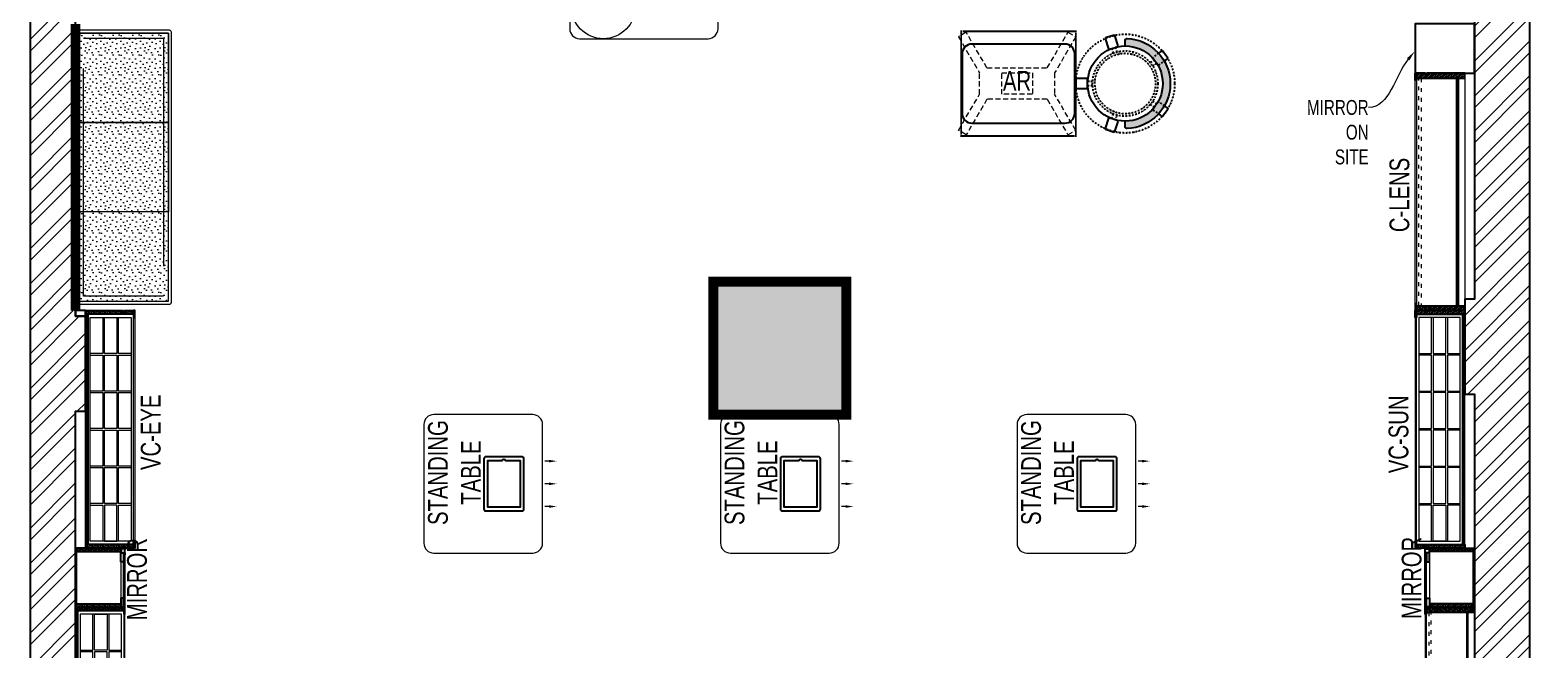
# Model space of a CAD drawing. Header units: feet. Extents: x 6593915 to 6601502, y -5290425 to -5274384.
# Drawn here: x 6593915 to 6601502, y -5282750 to -5279616 of the extents above; entities that cross this region are included whole.
import ezdxf
from ezdxf import colors
from ezdxf.entities.mleader import LeaderData, LeaderLine
from ezdxf.math import Vec2, Vec3

# ---------------------------------------------------------------- set-up
doc = ezdxf.new("R2010")
doc.units = ezdxf.units.FT
doc.header["$LTSCALE"] = 33
doc.header["$MEASUREMENT"] = 0
for name, pattern in [('ACAD_ISO03W100', [30, 12, -18]), ('DASHDOT2', [0.5, 0.25, -0.125, 0, -0.125]), ('DOT', [0.25, 0, -0.25]), ('HIDDEN2', [4.7624999999999975, 3.174999999999998, -1.587499999999999])]:
    doc.linetypes.add(name, pattern=pattern)
for name, color, linetype, lineweight in [('A-COL', 243, 'Continuous', 9), ('column hatch', 5, 'Continuous', 0), ('HATCH', 9, 'Continuous', 9), ('LENS-DIM', 252, 'Continuous', 5), ('LENS-HATCH', 251, 'Continuous', 5), ('LENS-PARTITION', 21, 'Continuous', 25), ('LENS-TEXT', 31, 'Continuous', 5), ('LENS_TEXT', 31, 'Continuous', 5), ('LK-FF&E FLOOR', 1, 'Continuous', 9), ('LK-FF&E WALL', 1, 'Continuous', 9), ('LK-MIRROR', 133, 'Continuous', 13), ('LN-ELEVATION-1', 81, 'Continuous', 25), ('LN-ELEVATION-2', 103, 'Continuous', 20), ('LN-ELEVATION-3', 125, 'Continuous', 18), ('LN-ELEVATION-4', 145, 'Continuous', 13), ('LN-ELEVATION-5', 167, 'Continuous', 5), ('LN-HATCH', 251, 'Continuous', 0), ('PLANO-TXT', 252, 'Continuous', 5)]:
    doc.layers.add(name, color=color, linetype=linetype, lineweight=lineweight)
doc.layers.add('A-WALL', color=1, linetype='Continuous')
doc.styles.add('LK TXT', font='GILC____.TTF', dxfattribs={"height": 100})
doc.styles.get("Standard").update_dxf_attribs({"font": 'GILC____.TTF'})
pattern_1 = [(45, (7858054.083674966, 3504049.203216764), (-4.490128060534575, 4.490128060534575), [])]

# ---------------------------------------------------------------- blocks, each defined once
blk = doc.blocks.new('VC HD 1200')
at = {"layer": 'LN-HATCH', "ltscale": 0.5}
h = blk.add_hatch(dxfattribs=at)
h.set_pattern_fill('ANSI31', color=256, scale=2)
h.set_pattern_definition([(45, (3760859.752907088, 1795248.935917533), (-4.490128060534575, 4.490128060534575), [])])
h.paths.add_polyline_path([(-1200, 250), (-1200, 60), (-1194, 60), (-1194, 50), (-1200, 50), (-1200, 6), (-1182, 6), (-1182, 250)])
h = blk.add_hatch(dxfattribs=at)
h.set_pattern_fill('ANSI31', color=256, scale=2)
h.set_pattern_definition(pattern_1)
h.paths.add_polyline_path([(0, 250), (0, 60), (-6, 60), (-6, 50), (0, 50), (0, 6), (-18, 6), (-18, 250)])
h = blk.add_hatch(dxfattribs=at)
h.set_pattern_fill('ANSI31', color=256, scale=2)
h.set_pattern_definition([(45, (7858047.083674965, 3504049.203216764), (-4.490128060534575, 4.490128060534575), [])])
h.paths.add_polyline_path([(-1165, 6), (-1165, 0), (-1200, 0), (-1200, 6)])
h = blk.add_hatch(dxfattribs=at)
h.set_pattern_fill('ANSI31', color=256, scale=2)
h.set_pattern_definition(pattern_1)
h.paths.add_polyline_path([(-28, 6), (-28, 0), (0, 0), (0, 6)])
at = {"layer": 'LN-ELEVATION-1', "ltscale": 0.5}
for points in [[(-1200, 250), (-1200, 60), (-1194, 60), (-1194, 50), (-1200, 50), (-1200, 6), (-1182, 6), (-1182, 250)], [(-18, 238), (-1182, 238), (-1182, 244), (-18, 244)], [(0, 250), (0, 60), (-6, 60), (-6, 50), (0, 50), (0, 6), (-18, 6), (-18, 250)], [(-1165, 6), (-1165, 0), (-1200, 0), (-1200, 6)], [(-35, 6), (-35, 0), (0, 0), (0, 6)]]:
    blk.add_lwpolyline(points, close=True, dxfattribs=at)
at = {"layer": 'LN-ELEVATION-3', "ltscale": 0.5}
for p, q in [((-1182, 250), (-18, 250)), ((-1165, 6), (-35, 6)), ((-35, 0), (-1165, 0))]:
    blk.add_line(p, q, dxfattribs=at)
for points in [[(-1165.000000000465, 226), (-35, 226), (-35, 18), (-1165.000000000465, 18)], [(-1165.000000000465, 226), (-983.3333333334886, 226), (-983.3333333334886, 162), (-1165.000000000465, 162)], [(-1165.000000000465, 90), (-983.3333333334886, 90), (-983.3333333334886, 154), (-1165.000000000465, 154)], [(-975.3333333334886, 226), (-793.6666666665112, 226), (-793.6666666665112, 162), (-975.3333333334886, 162)], [(-975.3333333334886, 154), (-793.6666666665112, 154), (-793.6666666665112, 90), (-975.3333333334886, 90)], [(-785.6666666665112, 226), (-603.9999999995342, 226), (-603.9999999995342, 162), (-785.6666666665112, 162)], [(-785.6666666665112, 154), (-603.9999999995342, 154), (-603.9999999995342, 90), (-785.6666666665112, 90)], [(-595.9999999995342, 226), (-414.3333333325572, 226), (-414.3333333325572, 162), (-595.9999999995342, 162)], [(-595.9999999995342, 154), (-414.3333333325572, 154), (-414.3333333325572, 90), (-595.9999999995342, 90)], [(-406.3333333325572, 226), (-224.6666666655801, 226), (-224.6666666655801, 162), (-406.3333333325572, 162)], [(-406.3333333325572, 154), (-224.6666666655801, 154), (-224.6666666655801, 90), (-406.3333333325572, 90)], [(-216.6666666655801, 226), (-34.99999999860302, 226), (-34.99999999860302, 162), (-216.6666666655801, 162)], [(-216.6666666655801, 154), (-34.99999999860302, 154), (-34.99999999860302, 90), (-216.6666666655801, 90)], [(-1165.000000000465, 82), (-983.3333333334886, 82), (-983.3333333334886, 18), (-1165.000000000465, 18)], [(-975.3333333334886, 82), (-793.6666666665112, 82), (-793.6666666665112, 18), (-975.3333333334886, 18)], [(-785.6666666665112, 82), (-603.9999999995342, 82), (-603.9999999995342, 18), (-785.6666666665112, 18)], [(-595.9999999995342, 82), (-414.3333333325572, 82), (-414.3333333325572, 18), (-595.9999999995342, 18)], [(-406.3333333325572, 82), (-224.6666666655801, 82), (-224.6666666655801, 18), (-406.3333333325572, 18)], [(-216.6666666655801, 82), (-34.99999999860302, 82), (-34.99999999860302, 18), (-216.6666666655801, 18)]]:
    blk.add_lwpolyline(points, close=True, dxfattribs=at)
blk = doc.blocks.new('MIRROR')
at = {"layer": 'LN-HATCH', "ltscale": 0.5}
h = blk.add_hatch(dxfattribs=at)
h.set_pattern_fill('ANSI31', color=256, scale=2)
h.set_pattern_definition([(45, (4060433.741624544, 1708720.786904081), (-4.490128060534575, 4.490128060534575), [])])
h.paths.add_polyline_path([(212.944788963403, 101.3407590774622), (230.944788963403, 101.3407590774622), (230.944788963403, -127.6592409225377), (212.944788963403, -127.6592409225377)])
h.paths.add_polyline_path([(230.944788963403, 95.34075907746227), (494.9447889634027, 95.34075907746227), (494.9447889634027, 101.3407590774622), (230.944788963403, 101.3407590774622)])
h.paths.add_polyline_path([(512.9447889634027, 101.3407590774622), (494.9447889634027, 101.3407590774622), (494.9447889634027, -127.6592409225377), (512.9447889634027, -127.6592409225377)])
at = {"layer": 'Defpoints'}
blk.add_lwpolyline([(512.9447889634027, 101.3407590774622), (212.944788963403, 101.3407590774622), (212.944788963403, -148.6592409225377), (512.9447889634027, -148.6592409225377)], close=True, dxfattribs=at)
at = {"layer": 'LN-ELEVATION-1'}
for points in [[(212.944788963403, 101.3407590774622), (230.944788963403, 101.3407590774622), (230.944788963403, -127.6592409225377), (212.944788963403, -127.6592409225377)], [(230.944788963403, 95.34075907746227), (494.9447889634027, 95.34075907746227), (494.9447889634027, 101.3407590774622), (230.944788963403, 101.3407590774622)], [(512.9447889634027, 101.3407590774622), (494.9447889634027, 101.3407590774622), (494.9447889634027, -127.6592409225377), (512.9447889634027, -127.6592409225377)], [(259.944788963403, -141.6592409225377), (259.944788963403, -127.6592409225377), (214.944788963403, -127.6592409225377), (214.944788963403, -148.6592409225377), (223.944788963403, -148.6592409225377), (223.944788963403, -147.1592409225377), (216.444788963403, -147.1592409225377), (216.444788963403, -141.6592409225377)], [(442.944788963403, -141.6592409225377), (442.944788963403, -127.6592409225377), (487.9447889634028, -127.6592409225377), (487.9447889634028, -148.6592409225377), (478.9447889634026, -148.6592409225377), (478.9447889634026, -147.1592409225377), (486.4447889634027, -147.1592409225377), (486.4447889634027, -141.6592409225377)], [(504.944788963403, -148.6592409225377), (504.944788963403, -147.1592409225377), (509.444788963403, -147.1592409225377), (509.444788963403, -129.1592409225377), (487.9447889634028, -129.1592409225377), (487.9447889634028, -127.6592409225377), (510.9447889634028, -127.6592409225377), (510.9447889634028, -148.6592409225377)]]:
    blk.add_lwpolyline(points, close=True, dxfattribs=at)
at = {"layer": 'LN-ELEVATION-2', "color": 4, "lineweight": 0}
blk.add_lwpolyline([(216.444788963403, -141.6592409225377), (486.4447889634027, -141.6592409225377), (486.4447889634027, -147.1592409225377), (216.444788963403, -147.1592409225377)], close=True, dxfattribs=at)
at = {"layer": 'LN-ELEVATION-2'}
blk.add_lwpolyline([(259.944788963403, -141.6592409225377), (442.944788963403, -141.6592409225377), (442.944788963403, -127.6592409225377), (259.944788963403, -127.6592409225377)], close=True, dxfattribs=at)
at = {"layer": 'LN-ELEVATION-4', "ltscale": 0.5}
blk.add_line((478.9447889634026, -148.6592409225377), (223.944788963403, -148.6592409225377), dxfattribs=at)
blk = doc.blocks.new('JJ SH 1200')
at = {"layer": 'LN-HATCH', "ltscale": 0.5}
h = blk.add_hatch(dxfattribs=at)
h.set_pattern_fill('ANSI31', color=256, scale=2)
h.set_pattern_definition([(45, (4097187.330767878, 1708800.267299229), (-4.490128060534575, 4.490128060534575), [])])
h.paths.add_polyline_path([(792.0591651862488, 220), (792.0591651862488, 30), (786.0591651862486, 30), (786.0591651862486, 20), (792.0591651862488, 20), (792.0591651862488, -24), (767.0591651862488, -24), (767.0591651862488, 220)])
h.paths.add_polyline_path([(-382.9408348137513, 180), (767.0591651862488, 180), (767.0591651862488, 186), (-382.9408348137513, 186)])
h.paths.add_polyline_path([(757.0591651862486, -24), (757.0591651862486, -30), (792.0591651862488, -30), (792.0591651862488, -24)])
h.paths.add_polyline_path([(-407.9408348137512, 220), (-407.9408348137512, 30), (-401.9408348137512, 30), (-401.9408348137512, 20), (-407.9408348137512, 20), (-407.9408348137512, -24), (-382.9408348137513, -24), (-382.9408348137513, 220)])
h.paths.add_polyline_path([(-372.9408348137513, -24), (-372.9408348137513, -30), (-407.9408348137512, -30), (-407.9408348137512, -24)])
at = {"layer": 'LN-ELEVATION-1', "ltscale": 0.5}
for points in [[(-407.9408348137512, 220), (-407.9408348137512, 30), (-401.9408348137512, 30), (-401.9408348137512, 20), (-407.9408348137512, 20), (-407.9408348137512, -24), (-382.9408348137513, -24), (-382.9408348137513, 220)], [(-382.9408348137513, 180), (767.0591651862488, 180), (767.0591651862488, 186), (-382.9408348137513, 186)], [(792.0591651862488, 220), (792.0591651862488, 30), (786.0591651862486, 30), (786.0591651862486, 20), (792.0591651862488, 20), (792.0591651862488, -24), (767.0591651862488, -24), (767.0591651862488, 220)], [(-372.9408348137513, -24), (-372.9408348137513, -30), (-407.9408348137512, -30), (-407.9408348137512, -24)], [(757.0591651862486, -24), (757.0591651862486, -30), (792.0591651862488, -30), (792.0591651862488, -24)]]:
    blk.add_lwpolyline(points, close=True, dxfattribs=at)
at = {"layer": 'LN-ELEVATION-3', "ltscale": 0.5}
for p, q in [((767.0591651862488, 220), (-382.9408348137513, 220)), ((757.0591651862486, -24), (-372.9408348137513, -24)), ((-372.9408348137513, -30), (757.0591651862486, -30))]:
    blk.add_line(p, q, dxfattribs=at)
at = {"layer": 'LN-ELEVATION-4', "linetype": 'ACAD_ISO03W100', "ltscale": 0.05}
blk.add_lwpolyline([(767.0591651862488, 0), (-382.9408348137513, 0), (-382.9408348137513, -12), (767.0591651862488, -12)], close=True, dxfattribs=at)
blk = doc.blocks.new('A$C637765b9')
at = {"layer": 'column hatch'}
h = blk.add_hatch(color=8, dxfattribs=at)
h.dxf.hatch_style = 1
h.paths.add_polyline_path([(1676.262620315887, -7285.327248039656), (2349.262620315887, -7285.327248039656), (2349.262620315887, -7953.327248039656), (1676.262620315887, -7953.327248039656)])
h.paths.add_polyline_path([(1676.262620315887, -2200.327248039656), (2349.262620315887, -2200.327248039656), (2349.262620315887, -1528.327248039655), (1676.262620315887, -1528.327248039655)])
at = {"layer": 'LN-HATCH'}
h = blk.add_hatch(dxfattribs=at)
h.set_pattern_fill('ANSI32', color=256, scale=333, angle=180)
h.set_pattern_definition([(225, (-6861765.750480765, 5279360.118186063), (88.29995930067012, -88.29995930067015), []), (225, (-6861824.617120199, 5279360.118186063), (88.29995930067012, -88.29995930067015), [])])
h.paths.add_polyline_path([(2735.262620315887, -10118.32724803965), (2735.262620315887, -9968.327248039655), (1380.262620315887, -9968.327248039655), (1380.262620315887, -10118.32724803965)], flags=17)
h.paths.add_polyline_path([(5527.262620315887, 3551.672751960345), (5527.262620315887, 1399.672751960344), (4980.262620315887, 1399.672751960344), (4980.262620315887, 1249.672751960344), (5527.262620315887, 1249.672751960344), (5527.262620315887, -1616.327248039655), (5477.262620315887, -1616.327248039655), (5477.262620315887, -2096.327248039655), (5527.262620315887, -2096.327248039655), (5527.262620315887, -9949.327248039655), (5147.262620315887, -9949.327248039655), (5147.262620315887, -10118.32724803779), (5807.262620315887, -10118.32724803779), (5807.262620315887, -1896.327248039655), (5807.262620315887, 4975.672751960344), (-1779.737379684113, 4975.672751960344), (-1779.737379684113, -10118.32724803965), (-1324.737379684113, -10118.32724803965), (-1324.737379684113, -9968.327248039655), (-1549.737379684113, -9968.327248039655), (-1549.737379684113, -2183.327248039656), (-1499.737379684113, -2183.327248039656), (-1499.737379684113, -1703.327248039655), (-1549.737379684113, -1703.327248039655), (-1549.737379684113, 4745.672751960344), (5527.262620315887, 4745.672751960344), (5527.262620315887, 3749.672751960345), (3681.262620315887, 3749.672751960345), (3681.262620316819, 1249.672751960344), (3844.262620315888, 1249.672751961276), (3844.262620315888, 3551.672751960345)])
at = {"layer": 'A-COL'}
blk.add_lwpolyline([(1676.262620315887, -2200.327248039656), (2349.262620315887, -2200.327248039656), (2349.262620315887, -1528.327248039655), (1676.262620315887, -1528.327248039655)], close=True, dxfattribs=at)
at = {"layer": 'A-WALL'}
for points in [[(3844.262620315888, 1249.672751960344), (3844.262620315888, 3551.672751960345), (5527.262620315887, 3551.672751960345), (5527.262620315887, 1399.672751960344), (5527.262620315887, 1399.672751960344), (5527.262620315887, 1399.672751960344), (5527.262620315887, 1399.672751960344), (5527.262620315887, 1399.672751960344), (4980.262620315887, 1399.672751960344), (4980.262620315887, 1249.672751960344), (5527.262620315887, 1249.672751960344), (5527.262620315887, -1616.327248039655), (5477.262620315887, -1616.327248039655), (5477.262620315887, -2096.327248039655), (5527.262620315887, -2096.327248039655), (5527.262620315887, -9949.327248039655)], [(5807.262620315887, -10118.32724803779), (5807.262620315887, -1896.327248039655), (5807.262620315887, 4975.672751960344), (-1779.737379684113, 4975.672751960344), (-1779.737379684113, -10118.32724803965)], [(-1549.737379684113, -9968.327248039655), (-1549.737379684113, -2183.327248039656), (-1499.737379684113, -2183.327248039656), (-1499.737379684113, -1703.327248039655), (-1549.737379684113, -1703.327248039655), (-1549.737379684113, -138.3272480396554)]]:
    blk.add_lwpolyline(points, dxfattribs=at)
blk = doc.blocks.new('AR')
at = {"layer": 'LN-ELEVATION-2', "linetype": 'DOT', "lineweight": 25}
blk.add_lwpolyline([(0, 13.41378593863919), (530, 13.41378593863919), (530, 593.4137859386392), (0, 593.4137859386392)], close=True, dxfattribs=at)
at = {"layer": 'LN-ELEVATION-2', "lineweight": 25}
blk.add_lwpolyline([(465, 68.22063546301797), (465, 538.2206354630179, 0.4142135623730951), (415, 588.2206354630177), (115, 588.2206354630177, 0.4142135623730951), (65, 538.2206354630179), (65, 68.22063546301797, 0.4142135623730951), (115, 18.22063546301797), (415, 18.22063546301797, 0.4142135623730951)], format="xyb", close=True, dxfattribs=at)
at = {"layer": 'LN-ELEVATION-4', "linetype": 'HIDDEN2', "ltscale": 0.25}
for points in [[(185.8456009030342, 448.8780772723258), (5.888936847448348, 554.0078910568263), (28.48512306064368, 593.350836840691), (211.0874861851335, 486.6754184374586)], [(344.154399111867, 448.8780772762837), (524.1110631600021, 554.0078910947777), (501.5148769393563, 593.3508368753828), (318.9125138223171, 486.6754184374586)], [(211.0874861851335, 486.6754184376913), (318.9125138223171, 486.6754184376913)], [(185.8456009030342, 144.472759603057), (185.8456009030342, 448.8780772723258)], [(344.154399111867, 448.8780772762837), (344.154399111867, 144.4727595990989)], [(185.8456009030342, 144.472759603057), (5.888936847448348, 39.34294581855647), (28.48512306064368, 3.46917659e-08), (211.0874861851335, 106.6754184379242)], [(318.9125138223171, 106.6754184376914), (211.0874861851335, 106.6754184376914)], [(344.154399111867, 144.4727595990989), (524.1110631600021, 39.34294578060508), (501.5148769393563, 0), (318.9125138223171, 106.6754184379242)]]:
    blk.add_lwpolyline(points, dxfattribs=at)
blk.add_lwpolyline([(210.8456009030342, 373.9866790841333), (319.154399111867, 373.9866790841333), (319.154399111867, 219.3641577917151), (210.8456009030342, 219.3641577917151)], close=True, dxfattribs=at)
blk = doc.blocks.new('DR STOOL')
at = {"layer": 'HATCH'}
h = blk.add_hatch(dxfattribs=at)
h.set_pattern_fill('ANSI36', color=250, angle=-90.00000000000001)
h.set_pattern_definition([(315, (-227.8099174643867, 917.3997257252777), (6.173926083235043, -1.683798022700468), [7.9375, -1.587499999999999, 0, -1.587499999999999])])
edge = h.paths.add_edge_path()
edge.add_line((-190.0000000041909, 4.511094e-10), (-218.6899174675346, 4.511094e-10))
edge.add_arc((-218.6899174670689, 9.120000000388245), 9.119999999940092, 177.6119845363388, 269.9999999996136, ccw=False)
edge.add_arc((-1.8626451e-09, 3.565219e-10), 228.000000002257, 2.3880154632688004, 177.6119845367313, ccw=False)
edge.add_arc((218.6899174633436, 9.120000000497384), 9.120000000051716, -90.00000000034493, 2.3880154629299, ccw=False)
edge.add_line((218.6899174633436, 4.511094e-10), (190, 4.511094e-10))
edge.add_arc((-1.8626451e-09, 4.511094e-10), 190.000000001979, -1.27e-14, 180)
at = {"layer": 'LN-ELEVATION-1', "color": 1, "ltscale": 100}
for p, q in [((-165.2704676063731, 189.0243927398114), (-165.9069543029182, 185.0820035930228)), ((-165.9069543029182, 185.0820035930228), (-153.8003208162263, 168.3135803133482)), ((-128.6221585394814, 215.4841044476634), (-165.2704676063731, 189.0243927398114)), ((-124.7228340068832, 214.8545704018979), (-128.6221585394814, 215.4841044476634)), ((-112.6981821293011, 198.1996966340157), (-124.7228340068832, 214.8545704018979)), ((124.7553772013634, 214.9803744515593), (112.5488144652918, 198.2845540212292)), ((128.7014972954057, 215.5933048763618), (124.7553772013634, 214.9803744515593)), ((128.7014972954057, 215.5933048763618), (124.7553772013634, 214.9803744515593)), ((165.1911288509145, 188.915192311113), (128.7014972954057, 215.5933048763618)), ((165.1911288509145, 188.915192311113), (128.7014972954057, 215.5933048763618)), ((153.6734594982117, 168.4294150282658), (165.7973639420234, 185.0121775862135)), ((165.7973639420234, 185.0121775862135), (165.1911288509145, 188.915192311113)), ((165.7973639420234, 185.0121775862135), (165.1911288509145, 188.915192311113)), ((-242.9550312487409, -52.24013893969095), (-244.7482102331705, -55.75945052818861)), ((-244.7482102331705, -55.75945052818861), (-230.7800458371639, -98.74904560100549)), ((-191.2928382232785, -35.45407700946089), (-242.9550312487409, -52.24013893969095)), ((-187.9259491492994, -37.1695928365807), (-191.2928382232785, -35.45407700946089)), ((-184.1424400564283, -48.81403796559607), (-187.9259491492994, -37.1695928365807)), ((-173.8639617776498, -80.4479453730819), (-177.8421125086024, -68.2044548037811)), ((177.6922140880488, -68.56540505095472), (173.8739495249465, -80.1985000452405)), ((188.0651108901948, -36.96233201187715), (184.0504167033359, -49.19388854173303)), ((191.3981811110861, -35.27656588272658), (188.0651108901948, -36.96233201187715)), ((243.0100176925771, -52.21682526778022), (191.3981811110861, -35.27656588272658)), ((230.715890809428, -98.7280946081737), (244.8123673382215, -55.78040257930116)), ((244.8123673382215, -55.78040257930116), (243.0100176925771, -52.21682526778022)), ((-230.7800458371639, -98.74904560100549), (-227.2218665438704, -100.5620286722478)), ((-227.2218665438704, -100.5620286722478), (-175.5596735184081, -83.7759667420105)), ((-175.5596735184081, -83.7759667420105), (-173.8639617776498, -80.4479453730819)), ((173.8739495249465, -80.1985000452405), (175.5794035866856, -83.5704969359358)), ((175.5794035866856, -83.5704969359358), (227.1912401677109, -100.5107563209894)), ((227.1912401677109, -100.5107563209894), (230.715890809428, -98.7280946081737)), ((-22.72193054761737, -190.2142363802995), (-25.39390889601782, -192.886214728569)), ((-25.39390889601782, -192.886214728569), (-25.39390889601782, -247.2070584567482)), ((-10.47823652112856, -190.2142363802995), (-22.72193054761737, -190.2142363802995)), ((22.78362171910703, -190.2142363802995), (9.910054048988968, -190.2142363802995)), ((25.42475448176265, -192.8553691428751), (22.78362171910703, -190.2142363802995)), ((25.42475448176265, -247.1762128710543), (25.42475448176265, -192.8553691428751)), ((-25.39390889601782, -247.2070584567482), (-22.60096735274419, -250)), ((-22.60096735274419, -250), (22.60096735274419, -250)), ((22.60096735274419, -250), (25.42475448176265, -247.1762128710543))]:
    blk.add_line(p, q, dxfattribs=at)
at = {"layer": 'LN-ELEVATION-1', "linetype": 'DASHDOT2'}
for p, q in [((-153.8003208162263, 168.3135803133482), (-134.1093360339291, 141.0403694751003)), ((-92.92521573789418, 170.8129362839827), (-112.6981821293011, 198.1996966340157)), ((-103.4542870586738, 159.9154408004979), (-93.52748446213081, 167.0824927485227)), ((-88.15393704269081, 139.4771787207864), (-103.4542870586738, 159.9154408004979)), ((-93.52748446213081, 167.0824927485227), (-92.92521573789418, 170.8129362839827)), ((103.6608748426661, 159.8406005539291), (88.19885099539533, 139.4487815762331)), ((112.5488144652918, 198.2845540212292), (92.69529851106927, 171.1294289919315)), ((92.69529851106927, 171.1294289919315), (93.26858203159645, 167.4385604566923)), ((93.26858203159645, 167.4385604566923), (103.6608748426661, 159.8406005539291)), ((133.7372852512635, 141.1612321265929), (153.6734594982117, 168.4294150282658)), ((-134.1093360339291, 141.0403694751003), (-130.4219571123831, 140.4450534014686)), ((-130.4219571123831, 140.4450534014686), (-119.9844727469608, 147.9808124662595)), ((-119.9844727469608, 147.9808124662595), (-105.3687285655178, 126.9741353208374)), ((105.4096150295809, 126.94019481352), (120.1194891873747, 147.8074627162714)), ((120.1194891873747, 147.8074627162714), (130.0033113472163, 140.5812532722048)), ((130.0033113472163, 140.5812532722048), (133.7372852512635, 141.1612321265929)), ((-159.954806596972, -40.49024384317454), (-184.1424400564283, -48.81403796559607)), ((-177.8421125086024, -68.2044548037811), (-153.4148110738024, -60.73628028803068)), ((153.3006618716754, -61.02382378749462), (177.6922140880488, -68.56540505095472)), ((184.0504167033359, -49.19388854173303), (159.8786162491887, -40.79004861696012)), ((-10.92024635523557, -164.6382343793375), (-10.47823652112856, -190.2142363802995)), ((9.910054048988968, -190.2142363802995), (10.35584833659231, -164.674698740353))]:
    blk.add_line(p, q, dxfattribs=at)
at = {"layer": 'LN-ELEVATION-1', "color": 1, "ltscale": 100}
blk.add_lwpolyline([(-190.0000000023283, 0), (-218.6899174656719, 0, -0.4264743413925903), (-227.8019973598421, 9.5, -0.959166304662544), (227.8019973593764, 9.5, -0.4264743413925903), (218.6899174647406, 0), (190.0000000013969, 0)], format="xyb", dxfattribs=at)
at = {"layer": 'LN-ELEVATION-1', "linetype": 'DASHDOT2'}
for radius in [250, 165, 153]:
    blk.add_circle((0, 0), radius, dxfattribs=at)
at = {"layer": 'LN-ELEVATION-1', "color": 1, "ltscale": 100}
blk.add_circle((0, 0), 190, dxfattribs=at)
blk = doc.blocks.new('3 seater Bench 1385')
at = {"layer": 'LENS-HATCH', "lineweight": 0}
h = blk.add_hatch(dxfattribs=at)
h.set_pattern_fill('STIP1', color=177, scale=100, angle=269.9999999999999, pattern_type=2)
h.set_pattern_definition([(270, (6617025.245374651, -170439.1063060568), (100, -1.516e-13), [0, -100]), (270, (6617009.245374652, -170451.1063060568), (100, -1.516e-13), [0, -100]), (270, (6616985.245374652, -170446.1063060568), (100, -1.516e-13), [0, -100]), (270, (6616962.245374652, -170481.1063060568), (100, -1.516e-13), [0, -100]), (270, (6616998.245374652, -170478.1063060568), (100, -1.516e-13), [0, -100]), (270, (6617022.245374652, -170505.1063060568), (100, -1.516e-13), [0, -100]), (270, (6617029.245374651, -170470.1063060568), (100, -1.516e-13), [0, -100]), (270, (6616988.245374651, -170512.1063060568), (100, -1.516e-13), [0, -100]), (270, (6616956.245374652, -170507.1063060568), (100, -1.516e-13), [0, -100]), (270, (6616941.245374651, -170433.1063060568), (100, -1.516e-13), [0, -100]), (270, (6616961.245374652, -170451.1063060568), (100, -1.516e-13), [0, -100]), (270, (6616942.245374652, -170465.1063060568), (100, -1.516e-13), [0, -100]), (270, (6617006.245374652, -170526.1063060568), (100, -1.516e-13), [0, -100]), (270, (6616981.245374652, -170494.1063060568), (100, -1.516e-13), [0, -100]), (270, (6617014.245374652, -170486.1063060568), (100, -1.516e-13), [0, -100]), (270, (6617005.245374651, -170503.1063060568), (100, -1.516e-13), [0, -100]), (270, (6616978.245374651, -170467.1063060568), (100, -1.516e-13), [0, -100]), (270, (6617032.245374652, -170495.1063060568), (100, -1.516e-13), [0, -100]), (270, (6616973.245374651, -170526.1063060568), (100, -1.516e-13), [0, -100]), (270, (6616943.245374651, -170523.1063060568), (100, -1.516e-13), [0, -100])])
h.paths.add_polyline_path([(677.5000000004657, 227.5), (225.8333333334885, 227.5), (225.8333333334885, -227.5), (677.5000000004657, -227.5)])
h.paths.add_polyline_path([(-225.8333333334885, 227.5), (225.8333333334885, 227.5), (225.8333333334885, -227.5), (-225.8333333334885, -227.5)])
h.paths.add_polyline_path([(-677.5000000004657, 227.5), (-225.8333333334885, 227.5), (-225.8333333334885, -227.5), (-677.5000000004657, -227.5)])
at = {"layer": 'LN-ELEVATION-2', "ltscale": 0.5}
for points in [[(-677.5000000004657, 227.5), (-225.8333333334885, 227.5), (-225.8333333334885, -227.5), (-677.5000000004657, -227.5)], [(-225.8333333334885, 227.5), (225.8333333334885, 227.5), (225.8333333334885, -227.5), (-225.8333333334885, -227.5)], [(677.5000000004657, 227.5), (225.8333333334885, 227.5), (225.8333333334885, -227.5), (677.5000000004657, -227.5)]]:
    blk.add_lwpolyline(points, close=True, dxfattribs=at)
at = {"layer": 'LN-ELEVATION-5', "ltscale": 0.5}
blk.add_lwpolyline([(682.4999999995343, 242.5), (-682.5000000004655, 242.5, 0.4142135623730951), (-692.5000000004655, 232.5), (-692.5000000004655, -232.5, 0.4142135623730951), (-682.5000000004655, -242.5), (682.4999999995343, -242.5, 0.4142135623730951), (692.4999999995343, -232.5), (692.4999999995343, 232.5, 0.4142135623730951)], format="xyb", close=True, dxfattribs=at)
blk.add_lwpolyline([(677.4999999995343, 227.5), (-677.5000000004657, 227.5), (-677.5000000004657, -227.5), (677.4999999995343, -227.5)], close=True, dxfattribs=at)
at = {"layer": 'LN-ELEVATION-5', "linetype": 'HIDDEN2', "ltscale": 11}
blk.add_lwpolyline([(-652.5000000004657, 202.5), (652.5000000004657, 202.5), (652.5000000004657, -202.5), (-652.5000000004657, -202.5)], close=True, dxfattribs=at)
blk = doc.blocks.new('Standing Table 700X600')
at = {"layer": 'LN-ELEVATION-1', "linetype": 'ByBlock', "lineweight": -2}
for p, q in [((-114.7243699021637, -32.29984612949194), (-114.7243699021637, -12)), ((0, -32.29984612949194), (0, -12)), ((114.7243699021637, -32.29984612949194), (114.7243699021637, -12))]:
    blk.add_line(p, q, dxfattribs=at)
at = {"layer": 'LN-ELEVATION-1'}
for points in [[(-127.25, 94.49999999997087), (126.75, 94.49999999997087, 0.4142135623713902), (136.75, 104.4999999999709), (136.75, 286.4999999999709, 0.4142135623713902), (126.75, 296.4999999999709), (-127.25, 296.4999999999709, 0.4142135623713902), (-137.25, 286.4999999999709), (-137.25, 104.4999999999709, 0.4142135623713902)], [(117.25, 185.9606079858495), (117.25, 113.5), (-117.75, 113.5), (-117.75, 277.5), (117.25, 277.5), (117.25, 205.0393920141796, 0.3275382217372251), (118.6499999994412, 203.1315136115008, -0.733799385757267), (118.6500000001397, 187.868486388732, 0.3275382217372252)]]:
    blk.add_lwpolyline(points, format="xyb", close=True, dxfattribs=at)
at = {"layer": 'LN-ELEVATION-1', "linetype": 'ByBlock', "lineweight": -2}
for points in [[(-108.0577032342553, -32.29984612949194), (-121.3910365682095, -32.29984612949194), (-114.7243699021637, -72.29984612949193)], [(6.666666666977107, -32.29984612949194), (-6.666666666045784, -32.29984612949194), (0, -72.29984612949193)], [(121.3910365691408, -32.29984612949194), (108.0577032361179, -32.29984612949194), (114.7243699021637, -72.29984612949193)]]:
    blk.add_solid(points, dxfattribs=at)
at = {"layer": 'LN-ELEVATION-2'}
blk.add_lwpolyline([(-300, 0), (300, 0, 0.4142135623725836), (350, 50), (350, 550, 0.4142135623725836), (300, 600), (-300, 600, 0.4142135623725837), (-350, 550), (-350, 50, 0.4142135623725836)], format="xyb", close=True, dxfattribs=at)
at = {"layer": 'LENS-TEXT', "color": 7, "linetype": 'Continuous', "ltscale": 3, "insert": (56.76527249882929, 445.9141869283921), "char_height": 100, "width": 783.9636358173434, "attachment_point": 5, "style": 'LK TXT'}
blk.add_mtext('STANDING TABLE', dxfattribs=at)

msp = doc.modelspace()

# ---------------------------------------------------------------- linework, layer by layer
at = {"layer": 'LENS-PARTITION'}
for points in [[(6600922.114378295, -5279834.957714678), (6601222.114378295, -5279834.957714678), (6601222.114378295, -5279584.957714678), (6600922.114378295, -5279584.957714678)], [(6594195.114378294, -5281034.957714678), (6594145.114378295, -5281034.957714678), (6594145.114378295, -5281063.445434101), (6594195.114378294, -5281063.445434101)]]:
    msp.add_lwpolyline(points, close=True, dxfattribs=at)
at = {"layer": 'LK-FF&E WALL'}
msp.add_lwpolyline([(6597395.114378294, -5279609.957715337), (6597395.114378294, -5279384.957724359, 0.4142135623730951), (6597345.114378294, -5279334.957724359), (6596695.114378294, -5279334.957724359, 0.4142135623730951), (6596645.114378294, -5279384.957724359), (6596645.114378294, -5279609.957715337, 0.4142135623730951), (6596695.114378294, -5279659.957715336), (6597345.114378294, -5279659.957715336, 0.4142135623730951)], format="xyb", close=True, dxfattribs=at)
msp.add_circle((6596815.218023164, -5279497.457719848), 162.4999954886734, dxfattribs=at)
at = {"layer": 'LK-MIRROR', "linetype": 'ACAD_ISO03W100', "ltscale": 0.05, "const_width": 50}
msp.add_lwpolyline([(6594145.114378295, -5281034.957714678), (6594145.114378295, -5279584.957714678)], dxfattribs=at)
msp.add_lwpolyline([(6598044.114378295, -5280888.445434102), (6597371.114378295, -5280888.445434102), (6597371.114378295, -5281560.445434101), (6598044.114378295, -5281560.445434101)], close=True, dxfattribs=at)

# ---------------------------------------------------------------- block references
at = {"layer": 'LENS-DIM', "color": 2}
msp.add_blockref('A$C637765b9', (6595694.851757979, -5279360.118186063), dxfattribs=at)
at = {"layer": 'LK-FF&E FLOOR'}
for name, p, rotation in [('3 seater Bench 1385', (6594387.614378295, -5280309.957714679), 270), ('AR', (6598611.098146443, -5279621.997449664), 270), ('DR STOOL', (6599454.511932382, -5279886.997449664), 270), ('Standing Table 700X600', (6596507.614378294, -5281910.445434101), 89.99999999999999), ('Standing Table 700X600', (6598007.614378295, -5281910.445434101), 89.99999999999999), ('Standing Table 700X600', (6599507.614378295, -5281910.445434101), 89.99999999999999)]:
    msp.add_blockref(name, p, dxfattribs=dict(at, rotation=rotation))
at = {"layer": 'LK-FF&E WALL', "xscale": -1}
for name, p, rotation in [('JJ SH 1200', (6600952.114378295, -5280627.016879864), 270), ('VC HD 1200', (6600922.114378295, -5281034.957714678), 270), ('MIRROR', (6601120.773619218, -5282747.902503642), 270), ('VC HD 1200', (6594395.114378295, -5283734.957714678), 90)]:
    msp.add_blockref(name, p, dxfattribs=dict(at, rotation=rotation))
at = {"layer": 'LK-FF&E WALL'}
for name, p, rotation in [('VC HD 1200', (6594445.114378294, -5281034.957714678), 90.00000000000003), ('MIRROR', (6594246.455137372, -5282747.902503642), 90.00000000000003), ('JJ SH 1200', (6601002.114378295, -5282942.898549491), 270)]:
    msp.add_blockref(name, p, dxfattribs=dict(at, rotation=rotation))

# ---------------------------------------------------------------- texts
at = {"layer": 'LENS-TEXT', "color": 0, "linetype": 'Continuous', "ltscale": 3, "insert": (6598907.524850531, -5279872.940860037), "char_height": 100, "attachment_point": 5, "style": 'LK TXT'}
msp.add_mtext_dynamic_manual_height_columns('AR', width=237.4408088319178, gutter_width=12.5, heights=[0], dxfattribs=at)
at = {"layer": 'LENS_TEXT', "linetype": 'Continuous', "ltscale": 3, "char_height": 100, "width": 324.4738372093023, "attachment_point": 5, "rotation": 90.00000000000003, "style": 'LK TXT'}
for insert in [(6594456.816370267, -5282392.374693785, -23744.04052932372), (6600903.987334824, -5282385.963327533, -23744.04052932372)]:
    msp.add_mtext('{\\C7;MIRROR}', dxfattribs=dict(at, insert=insert))
at = {"layer": 'PLANO-TXT', "linetype": 'Continuous', "ltscale": 3, "char_height": 100, "width": 149.546511627907, "attachment_point": 5, "rotation": 90.00000000000007, "style": 'LK TXT'}
for s, insert in [('C-LENS', (6600842.101657449, -5280450.040940821, -23744.04052932372)), ('VC-EYE', (6594526.260530253, -5281649.893643607, -23744.04052932372)), ('VC-SUN', (6600837.583237531, -5281660.242970461, -23744.04052932372))]:
    msp.add_mtext(s, dxfattribs=dict(at, insert=insert))

# ---------------------------------------------------------------- leaders
at = {"layer": 'LENS-TEXT', "color": 0, "linetype": 'Continuous', "ltscale": 3}
ml = msp.add_multileader_mtext('Standard', dxfattribs=at)
ml.set_content('\\pxqr,t3;{\\C0;MIRROR ON SITE}', color=1)
ml.set_leader_properties(color=256, linetype='ByLayer', lineweight=-1)
ml.build(insert=Vec2(0, 0))
ml.multileader.update_dxf_attribs({"leader_type": 2, "dogleg_length": 0.36, "arrow_head_size": 50})
ctx = ml.context
ctx.base_point, ctx.char_height, ctx.arrow_head_size, ctx.landing_gap_size, ctx.plane_origin, ctx.plane_x_axis, ctx.plane_y_axis = Vec3(6600435.943551864, -5280008.2834662, 47488.08105864739), 75, 50, 0.09, Vec3(6594384.906954521, -5281708.851483592, 47488.08105864739), Vec3(0.9999993982722358, 0.0010970210418018), Vec3(-0.0010970210418018, 0.9999993982722358)
ctx.text_align_type = 2
notes = []
notes.append((ctx, [(1, (1, 1, 0), (6600686.283546576, -5280008.008837793, 47488.08105864739), (-0.9999993982722358, -0.0010970210418018), 0.3600000000000003, [(1, [(6600918.135042138, -5279725.030702743, 47488.08105864739)], 0, [])])]))
ctx.mtext.insert, ctx.mtext.text_direction, ctx.mtext.rotation, ctx.mtext.width, ctx.mtext.alignment, ctx.mtext.flow_direction = Vec3(6600685.791870411, -5279970.018801987, 47488.08105864739), Vec3(0.9999993982722358, 0.0010970210418018), 0.0010970212618378, 289.5442082885826, 3, 5
for ctx, leaders in notes:
    for number, flags, end, landing, length, lines in leaders:
        leader = LeaderData()
        leader.index, (leader.has_last_leader_line, leader.has_dogleg_vector, leader.attachment_direction) = number, flags
        leader.last_leader_point, leader.dogleg_vector, leader.dogleg_length = Vec3(end), Vec3(landing), length
        for number, points, colour, breaks in lines:
            line = LeaderLine()
            line.index, line.vertices, line.color, line.breaks = number, Vec3.list(points), colors.encode_raw_color(colour), breaks
            leader.lines.append(line)
        ctx.leaders.append(leader)

doc.saveas('drawing.dxf')
